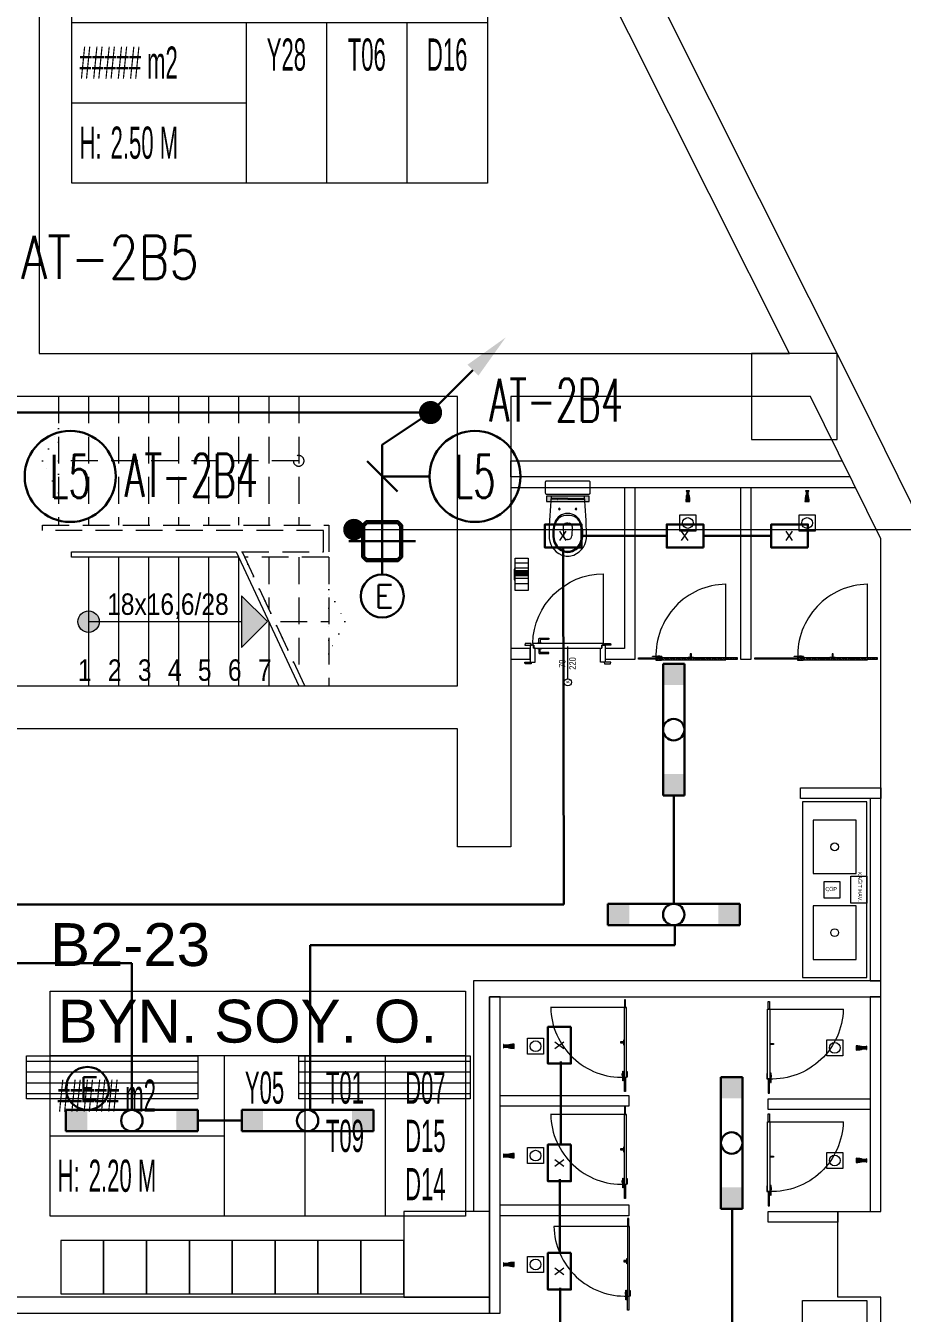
# Model space of a CAD drawing. Header units: metres. Extents: x -13316 to 152404, y -3899 to 30226.
# Drawn here: x 11907 to 12725, y 1905 to 3106 of the extents above; entities that cross this region are included whole.
import ezdxf
from ezdxf.enums import TextEntityAlignment as Align

# ---------------------------------------------------------------- set-up
doc = ezdxf.new("R2010")
doc.units = ezdxf.units.M
doc.header["$LTSCALE"] = 100
doc.header["$MEASUREMENT"] = 0
doc.linetypes.add('DOT2', pattern=[0.125, 0, -0.125])
doc.linetypes.add('HIDDEN', pattern=[0.375, 0.25, -0.125])
doc.layers.get('0').update_dxf_attribs({"color": 9, "lineweight": 9})
for name, color, linetype, lineweight in [('00', 9, 'Continuous', 9), ('01', 9, 'Continuous', 9), ('05', 9, 'Continuous', 9), ('05V', 9, 'Continuous', 9), ('19', 9, 'Continuous', 9), ('19D', 9, 'DOT2', 9), ('21', 9, 'Continuous', 9), ('21_mahal200', 9, 'Continuous', 9), ('E-1x36 W SIVAÜSTÜ FLUORESAN ARMATÜR (ETANŞ)', 7, 'Continuous', 30), ('E-2x18(W) PL DOWNLIGHT ARMATÜR (SIVAÜSTÜ)', 7, 'Continuous', 30), ('E-ACİL AYDINLATMA KİTİ', 7, 'Continuous', 30), ('E-AYDINLATMA VE PRİZ PANOSU', 7, 'Continuous', 30), ('E-E TİPİ HARİCİ ARMATÜR (26W)', 7, 'Continuous', 30), ('E-KABLO', 7, 'Continuous', 30), ('E-LINYE', 7, 'Continuous', 30), ('E-YUKARI ÇIKAN HAT', 7, 'Continuous', 30), ('Kapı', 204, 'Continuous', 9), ('KARA SIVA', 4, 'Continuous', 9), ('TEFRİŞ', 9, 'Continuous', 9), ('YAZI', 7, 'Continuous', 9)]:
    doc.layers.add(name, color=color, linetype=linetype, lineweight=lineweight)
doc.styles.add('Arial', font='arial.ttf', dxfattribs={"height": 2.5})
doc.styles.add('E-YAZI', font='txttw.shx')
doc.styles.add('MuuM_TEXT-STANDART', font='ARIALN.TTF')
doc.dimstyles.new('MuuM_DIM200', dxfattribs={"dimscale": 20, "dimtxt": 2, "dimasz": 1, "dimexe": 1, "dimexo": 1, "dimgap": 1, "dimtad": 1, "dimdec": 1, "dimrnd": 0.5, "dimdsep": 46, "dimtxsty": 'MuuM_TEXT-STANDART', "dimblk": 'ARCHTICK', "dimcen": 0, "dimdle": 0.15, "dimclrd": 256, "dimclre": 256, "dimclrt": 256, "dimadec": 0, "dimazin": 0, "dimtfac": 5, "dimtdec": 1, "dimtix": 1, "dimtmove": 2, "dimatfit": 3, "dimldrblk": 'DOT', "dimfxl": 3, "dimfxlon": 1, "dimtolj": 1, "dimlwd": -1, "dimlwe": -1, "dimarcsym": 0})
pattern_1 = [(315, (15289.3814, 43994.9985), (0.883883476, 0.883883476), [])]

# ---------------------------------------------------------------- blocks, each defined once
blk = doc.blocks.new('100_YUKARI ÇIKAN HAT')
at = {"layer": 'E-YUKARI ÇIKAN HAT', "color": 3, "linetype": 'Continuous'}
blk.add_line((2.472, 2.471), (0, 0), dxfattribs=at)
at = {"layer": 'E-YUKARI ÇIKAN HAT', "color": 4, "linetype": 'Continuous', "const_width": 0.675}
blk.add_lwpolyline([(-0.338, 0, 1), (0.337, 0, 1)], format="xyb", close=True, dxfattribs=at)
at = {"layer": 'E-YUKARI ÇIKAN HAT', "color": 3, "linetype": 'Continuous'}
blk.add_solid([(2.154, 2.789), (2.79, 2.152), (4.382, 4.379)], dxfattribs=at)
blk = doc.blocks.new('100_2x18(W) PL DOWNLIGHT ARMATÜR (SIVAÜSTÜ)')
at = {"layer": 'E-2x18(W) PL DOWNLIGHT ARMATÜR (SIVAÜSTÜ)', "color": 4, "ltscale": 0.4}
for q in [(0, 25), (0, 25), (-25, 0), (-25, 0), (0, -25), (25, 0), (0, -25), (25, 0)]:
    blk.add_line((0, 0), q, dxfattribs=at)
at = {"layer": 'E-2x18(W) PL DOWNLIGHT ARMATÜR (SIVAÜSTÜ)', "color": 4}
for p, q in [((-12, 15), (-15, 12)), ((-15, 12), (-15, -12)), ((-11.38, 13.5), (-13.5, 11.38)), ((-13.5, 11.38), (-13.5, -11.38)), ((12, 15), (-12, 15)), ((11.38, 13.5), (-11.38, 13.5)), ((13.5, 11.38), (11.38, 13.5)), ((15, 12), (12, 15)), ((13.5, -11.38), (13.5, 11.38)), ((15, -12), (15, 12)), ((-15, -12), (-12, -15)), ((-13.5, -11.38), (-11.38, -13.5)), ((-12, -15), (12, -15)), ((-11.38, -13.5), (11.38, -13.5)), ((11.38, -13.5), (13.5, -11.38)), ((12, -15), (15, -12))]:
    blk.add_line(p, q, dxfattribs=at)
blk = doc.blocks.new('100_ACİL AYDINLATMA KİTİ')
at = {"layer": 'E-ACİL AYDINLATMA KİTİ', "color": 3}
blk.add_circle((0, 0), 1.251, dxfattribs=at)
at = {"layer": 'E-ACİL AYDINLATMA KİTİ', "color": 3, "style": 'E-YAZI'}
blk.add_text('E', height=1.34, dxfattribs=at).set_placement((-0.448, -0.694))
blk = doc.blocks.new('100_1x36 W SIVAÜSTÜ FLUORESAN ARMATÜR (ETANŞ)')
at = {"layer": 'E-1x36 W SIVAÜSTÜ FLUORESAN ARMATÜR (ETANŞ)', "color": 4}
for p, q in [((-6.15, 1), (-6.15, -1)), ((6.15, 1), (-6.15, 1)), ((6.15, 1), (6.15, -1)), ((6.15, -1), (-6.15, -1))]:
    blk.add_line(p, q, dxfattribs=at)
at = {"layer": 'E-1x36 W SIVAÜSTÜ FLUORESAN ARMATÜR (ETANŞ)'}
blk.add_line((6.15, -1), (6.15, -1), dxfattribs=at)
at = {"layer": 'E-1x36 W SIVAÜSTÜ FLUORESAN ARMATÜR (ETANŞ)', "color": 4}
blk.add_circle((0, 0), 1, dxfattribs=at)
for points in [[(-6.15, 1), (-4.15, 1), (-6.15, -1), (-4.15, -1)], [(6.15, 1), (4.15, 1), (6.15, -1), (4.15, -1)]]:
    blk.add_solid(points, dxfattribs=at)
blk = doc.blocks.new('E-E TİPİ HARİCİ ARMATÜR (26W)')
at = {"layer": 'E-E TİPİ HARİCİ ARMATÜR (26W)', "color": 4}
blk.add_lwpolyline([(-17.1, 21.6), (-17.1, 0), (17.1, 0), (17.1, 21.6)], close=True, dxfattribs=at)
at = {"layer": 'E-E TİPİ HARİCİ ARMATÜR (26W)', "color": 7, "style": 'E-YAZI'}
blk.add_text('x', height=12.8, rotation=0, dxfattribs=at).set_placement((-4.4, 6.4))
blk = doc.blocks.new('p-kolon_80x80')
blk.add_lwpolyline([(-40, -40), (40, -40), (40, 40), (-40, 40)], close=True)
blk = doc.blocks.new('2.bod.sitatik')
at = {"layer": '01'}
for points in [[(12385, -7750), (12385, -7030), (12385, -7030), (12345, -7030), (12345, -6950), (12385, -6950), (12385, -6950), (12385, -6322.8), (12319.5, -6190), (12040, -6190), (12040, -6610), (11990, -6610), (11990, -6500), (11600, -6500), (11600, -6500), (11560, -6500), (11560, -6460), (11990, -6460), (11990, -6190), (11560, -6190), (11560, -4550.5)], [(11600, -5430), (11600, -6150), (12299.7, -6150), (12000, -5552.7)], [(12040, -5543.4), (12364.1, -6190), (12364.1, -6190), (12425, -6313.4)]]:
    blk.add_lwpolyline(points, dxfattribs=at)
for p in [(12304.3, -6190), (11980, -6990)]:
    blk.add_blockref('p-kolon_80x80', p, dxfattribs=at)
blk = doc.blocks.new('0_arrowstairs')
blk.add_lwpolyline([(0, 0), (0, -30), (15, 0), (0, 30)], close=True)
blk = doc.blocks.new('p-M01-M02_M03')
at = {"layer": '19'}
h = blk.add_hatch(color=256, dxfattribs=at)
h.dxf.hatch_style = 1
h.paths.add_polyline_path([(186, -201.3), (234, -201.3), (210, -177.2)])
h = blk.add_hatch(color=256, dxfattribs=at)
h.dxf.hatch_style = 1
edge = h.paths.add_edge_path()
edge.add_arc((210, -344), 10, 0, 360)
for points in [[(145, -206.3), (270, -148)], [(145, -206.3), (270, -148)], [(150, -204), (150, -360), (150, -360), (145, -360), (145, -360), (145, -206.3)], [(210, -344), (210, -201.3), (210, -201.3)]]:
    blk.add_lwpolyline(points, dxfattribs=at)
blk.add_lwpolyline([(186, -201.3), (234, -201.3), (210, -177.2)], close=True, dxfattribs=at)
at = {"layer": '19', "linetype": 'Continuous'}
for points in [[(210, -176), (270, -176)], [(150, -204), (270, -204)], [(150, -232), (270, -232)], [(150, -260), (270, -260)], [(150, -288), (270, -288)], [(150, -316), (270, -316)], [(150, -344), (270, -344)]]:
    blk.add_lwpolyline(points, dxfattribs=at)
at = {"layer": '19'}
blk.add_circle((210, -344), 10, dxfattribs=at)
at = {"layer": '19D', "linetype": 'HIDDEN'}
for points in [[(145, -200.7), (145, -125), (125, -125), (125, -125), (125, -387), (120, -387), (120, -120), (120, -120), (150, -120), (150, -198.4)], [(150, -120), (270, -120)], [(210, -165), (210, -120)], [(145, -200.7), (270, -142.4)], [(0, -148), (120, -148)], [(150, -148), (258, -148)], [(0, -176), (120, -176)], [(150, -176), (198, -176)], [(0, -204), (120, -204)], [(0, -232), (120, -232)], [(0, -260), (120, -260)], [(0, -288), (120, -288)], [(0, -316), (120, -316)], [(0, -344), (120, -344)], [(0, -372), (120, -372)]]:
    blk.add_lwpolyline(points, dxfattribs=at)
at = {"layer": '19D'}
blk.add_lwpolyline([(145, -200.7), (270, -142.4)], dxfattribs=at)
at = {"layer": '19D', "linetype": 'HIDDEN', "extrusion": (0, 0, -1)}
blk.add_lwpolyline([(-60, -148), (-60, -372)], dxfattribs=at)
blk.add_circle((-60, -148), 5, dxfattribs=at)
at = {"layer": '19D', "linetype": 'HIDDEN', "extrusion": (0, 0, -1), "zscale": -1, "rotation": 90}
blk.add_blockref('0_arrowstairs', (-210, -120), dxfattribs=at)
at = {"layer": '19D', "linetype": 'HIDDEN', "extrusion": (0, 0, -1), "rotation": 270}
blk.add_blockref('0_arrowstairs', (-60, -372), dxfattribs=at)
blk = doc.blocks.new('_ArchTick')
at = {"color": 0, "linetype": 'ByBlock', "const_width": 0.15}
blk.add_lwpolyline([(-0.5, -0.5), (0.5, 0.5)], dxfattribs=at)
blk = doc.blocks.new('_Dot')
at = {"color": 0, "linetype": 'ByBlock', "lineweight": -2}
blk.add_line((-0.5, 0), (-1, 0), dxfattribs=at)
at = {"color": 0, "linetype": 'ByBlock', "const_width": 0.5}
blk.add_lwpolyline([(-0.25, 0, 1), (0.25, 0, 1)], format="xyb", close=True, dxfattribs=at)
blk = doc.blocks.new('0_roomno2')
blk.add_lwpolyline([(19.375, -10.5), (0, -10.5), (0, 0), (19.375, 0)], close=True)
for points in [[(0, -3), (19.375, -3)], [(8.125, -3), (8.125, -10.5)], [(11.875, -3), (11.875, -10.5)], [(15.625, -3), (15.625, -10.5)], [(0, -6.75), (8.125, -6.75)]]:
    blk.add_lwpolyline(points)
at = {"style": 'MuuM_TEXT-STANDART', "width": 0.6}
blk.add_text('H:', height=1.5, dxfattribs=at).set_placement((0.35, -8.608), align=Align.MIDDLE_LEFT)
at = {"style": 'Arial'}
blk.add_attdef('ODANO', (0, 1.17), '', height=2, dxfattribs=at)
blk.add_attdef('MEKANADI', text='', height=2, dxfattribs=at).set_placement((0.35, -3), align=Align.BOTTOM_LEFT)
at = {"style": 'MuuM_TEXT-STANDART', "width": 0.6}
for tag, p in [('M2', (0.35, -4.875)), ('TEMIZTAVANYUKSEKLIGI', (1.8, -8.608))]:
    blk.add_attdef(tag, text='', height=1.5, dxfattribs=at).set_placement(p, align=Align.MIDDLE_LEFT)
for tag, p in [('YER01', (10, -4.5)), ('TAVAN01', (13.75, -4.5)), ('DUVAR01', (17.5, -4.5)), ('YER02', (10, -6.75)), ('TAVAN02', (13.75, -6.75)), ('DUVAR02', (17.5, -6.75)), ('YER03', (10, -9)), ('TAVAN03', (13.75, -9)), ('DUVAR03', (17.5, -9))]:
    blk.add_attdef(tag, text='', height=1.5, dxfattribs=at).set_placement(p, align=Align.MIDDLE_CENTER)
blk = doc.blocks.new('p-giyinme dolabı')
blk.add_lwpolyline([(40, -20), (40, 20), (-10, 20), (-10, -20)], close=True)
blk = doc.blocks.new('p-klozet üstü kağıt dispenser')
blk.add_hatch(color=255).paths.add_polyline_path([(0, 5.6), (0, 45.4), (-5, 45.4), (-5, 5.6)])
blk.add_lwpolyline([(0, 5.6), (0, 45.4), (-5, 45.4), (-5, 5.6)], close=True)
blk = doc.blocks.new('san-klo-06-p')
for p, q in [((0, -2), (-15.5, -2)), ((0, -2.8), (-15.5, -2.8)), ((0, -2), (15.5, -2)), ((0, -2.8), (15.5, -2.8)), ((-4.2, -28.4), (-3.9, -36.9)), ((0, -25.3), (-1.2, -25.3)), ((0, -25.3), (1.2, -25.3)), ((4.2, -28.4), (3.9, -36.9)), ((0, -40.3), (-0.4, -40.3)), ((-0.4, -40.3), (0, -40.3)), ((0.4, -40.3), (0, -40.3)), ((0, -40.3), (0.4, -40.3))]:
    blk.add_line(p, q)
at = {"linetype": 'DOT2'}
for p, q in [((-6.5, -12), (-9, -12)), ((-7.8, -10.9), (-7.8, -12)), ((-7.8, -13.1), (-7.8, -12)), ((6.5, -12), (9, -12)), ((7.7, -10.9), (7.7, -12)), ((7.7, -13.1), (7.7, -12))]:
    blk.add_line(p, q, dxfattribs=at)
for points in [[(-20, 2), (20, 2, 0.414214), (21, 3), (21, 13, 0.414214), (20, 14), (-20, 14, 0.414214), (-21, 13), (-21, 3, 0.414214)], [(-15.5, 0, 0.018163), (-17.5, -36.3, 0.320529), (-5.6, -54.9, 0.096396), (0, -56, 0.096396), (5.6, -54.9, 0.320529), (17.5, -36.3, 0.018163), (15.5, 0)]]:
    blk.add_lwpolyline(points, format="xyb", close=True)
for points in [[(-9.5, 2), (-9.5, -3), (-8.5, -3), (-8.5, 2)], [(8.5, 2), (8.5, -3), (9.5, -3), (9.5, 2)]]:
    blk.add_lwpolyline(points, dxfattribs=at)
blk.add_lwpolyline([(-5, 0), (-5, 2), (5, 2), (5, 0)], close=True, dxfattribs=at)
for centre, radius, start, end in [((-7.8, -12), 0.75, 0, 180), ((-7.8, -12), 0.75, 180, 0), ((7.7, -12), 0.75, 0, 180), ((7.7, -12), 0.75, 180, 0), ((0, -29), 13, 90, 159.4201), ((-1.1, -28.9), 11, 84.3176, 166.8067), ((0, -29), 13, 20.5799, 90), ((1.1, -28.9), 11, 13.1933, 95.6824), ((15.9, -35), 30, 159.4201, 189.1281), ((15.9, -35), 29, 162.8727, 189.1281), ((-1.2, -28.3), 3, 90, 181.707), ((1.2, -28.3), 3, 358.293, 90), ((-15.9, -35), 29, 350.8719, 17.1273), ((-15.9, -35), 30, 350.8719, 20.5799), ((1.5, -37.3), 15.4, 189.1281, 247.9757), ((1.5, -37.3), 14.4, 189.1281, 247.9757), ((-0.4, -36.8), 3.5, 181.707, 270), ((0.4, -36.8), 3.5, 270, 358.293), ((-1.5, -37.3), 14.4, 292.0243, 350.8719), ((-1.5, -37.3), 15.4, 292.0243, 350.8719), ((0, -41), 11.4, 247.9757, 270), ((0, -41), 10.4, 247.9757, 270), ((0, -41), 10.4, 270, 292.0243), ((0, -41), 11.4, 270, 292.0243)]:
    blk.add_arc(centre, radius, start, end)
at = {"layer": '05', "rotation": 270}
blk.add_blockref('p-klozet üstü kağıt dispenser', (-25.4, -5), dxfattribs=at)
blk = doc.blocks.new('p-bank')
h = blk.add_hatch()
h.set_pattern_fill('_USER', color=256, scale=10, angle=90, pattern_type=0)
h.set_pattern_definition([(90, (-220, 160), (-10, 6e-16), [])])
h.paths.add_polyline_path([(-20, 0), (-20, 160), (20, 160), (20, 0)])
blk.add_lwpolyline([(-20, 0), (-20, 160), (20, 160), (20, 0)], close=True)
blk = doc.blocks.new('yummaklısdfsdf')
at = {"layer": 'TEFRİŞ'}
h = blk.add_hatch(color=256, dxfattribs=at)
edge = h.paths.add_edge_path()
edge.add_line((21098.6, -6113.5), (21098.6, -6109.5))
edge.add_arc((21098.9, -6133.2), 23.7, 90.7729, 106.7195)
edge.add_line((21092.1, -6110.5), (21089, -6110.5))
edge.add_line((21089, -6110.5), (21089, -6110))
edge.add_line((21089, -6110), (21088.6, -6110))
edge.add_line((21088.6, -6110), (21088.6, -6113))
edge.add_line((21088.6, -6113), (21089, -6113))
edge.add_line((21089, -6113), (21089, -6112.5))
edge.add_line((21089, -6112.5), (21092.1, -6112.5))
edge.add_arc((21098.9, -6089.8), 23.7, 253.2805, 269.2271)
blk.add_lwpolyline([(21098.6, -6113.5), (21098.6, -6109.5, 0.069693), (21092.1, -6110.5), (21089, -6110.5), (21089, -6110), (21088.6, -6110), (21088.6, -6113), (21089, -6113), (21089, -6112.5), (21092.1, -6112.5, 0.069693), (21098.6, -6113.5)], format="xyb", dxfattribs=at)
blk.add_lwpolyline([(21126.1, -6119), (21111.1, -6119), (21111.1, -6104), (21126.1, -6104)], close=True, dxfattribs=at)
blk.add_circle((21118.6, -6111.5), 5, dxfattribs=at)
blk = doc.blocks.new('p-t.kağıtlığı')
at = {"layer": 'TEFRİŞ'}
h = blk.add_hatch(dxfattribs=at)
h.set_pattern_fill('CYL', color=256, scale=30, angle=-90, style=0)
h.set_pattern_definition([(270, (-14.4, 13), (30, 7e-15), []), (270, (-13.8, 13), (30, 7e-15), []), (270, (-12.6, 13), (30, 7e-15), []), (270, (-10.2, 13), (30, 7e-15), []), (270, (-5.4, 13), (30, 7e-15), []), (270, (5.4, 13), (30, 7e-15), []), (270, (10.2, 13), (30, 7e-15), []), (270, (12.6, 13), (30, 7e-15), []), (270, (13.8, 13), (30, 7e-15), []), (270, (14.4, 13), (30, 7e-15), [])])
h.paths.add_polyline_path([(-15, 1), (15, 1), (15, 13), (-15, 13)])
for points in [[(-15, 1), (15, 1), (15, 13), (-15, 13)], [(5, 1), (5, 0), (-5, 0), (-5, 1)]]:
    blk.add_lwpolyline(points, close=True, dxfattribs=at)
blk = doc.blocks.new('erterteerterterterterterterterdfdfgfgdfg')
at = {"layer": 'Kapı'}
h = blk.add_hatch(color=256, dxfattribs=at)
h.dxf.hatch_style = 1
h.paths.add_polyline_path([(20879.1, -1934), (20882.1, -1934), (20882.1, -1933), (20879.1, -1933)])
h.paths.add_polyline_path([(20882.1, -1931), (20882.6, -1931), (20882.6, -1936), (20882.1, -1936)])
h = blk.add_hatch(color=256, dxfattribs=at)
h.dxf.hatch_style = 1
h.paths.add_polyline_path([(20881.2, -1962.4), (20881.2, -1960.5), (20881.7, -1960.5), (20881.7, -1962.4), (20882.1, -1962.4), (20882.1, -1964.4), (20881.7, -1964.4), (20881.7, -1969.4), (20881.2, -1969.4), (20881.2, -1964.4), (20880.8, -1964.4), (20880.8, -1962.4)])
h = blk.add_hatch(color=256, dxfattribs=at)
h.dxf.hatch_style = 1
h.paths.add_polyline_path([(20884.4, -1960.8), (20885.2, -1960.8), (20885.2, -1966), (20884.4, -1966)])
h.paths.add_polyline_path([(20882.1, -1960.8), (20882.9, -1960.8), (20882.9, -1966), (20882.1, -1966)])
for p, q in [((20882.7, -1893.8), (20882.8, -1893.7)), ((20883.9, -1893.7), (20882.7, -1893.7)), ((20882.7, -1893.7), (20882.7, -1901)), ((20883.9, -1901), (20883.9, -1893.7)), ((20882.6, -1901), (20813.8, -1901)), ((20884.6, -1901), (20882.6, -1901)), ((20882.6, -1901), (20882.6, -1966)), ((20882.7, -1901), (20882.7, -1901)), ((20882.7, -1901), (20883.9, -1901)), ((20884.6, -1966), (20884.6, -1901)), ((20884.6, -1966), (20884.6, -1901)), ((20882.1, -1960.8), (20882.6, -1960.8)), ((20882.1, -1966), (20882.1, -1960.8)), ((20882.6, -1966), (20882.1, -1966)), ((20882.6, -1960.8), (20882.6, -1966)), ((20882.6, -1966), (20884.6, -1966))]:
    blk.add_line(p, q, dxfattribs=at)
for points in [[(20879.1, -1934), (20882.1, -1934), (20882.1, -1933), (20879.1, -1933)], [(20882.1, -1931), (20882.6, -1931), (20882.6, -1936), (20882.1, -1936)], [(20881.2, -1962.4), (20881.2, -1960.5), (20881.7, -1960.5), (20881.7, -1962.4), (20882.1, -1962.4), (20882.1, -1964.4), (20881.7, -1964.4), (20881.7, -1969.4), (20881.2, -1969.4), (20881.2, -1964.4), (20880.8, -1964.4), (20880.8, -1962.4)], [(20884.6, -1960.8), (20885.2, -1960.8), (20885.2, -1966), (20884.6, -1966)]]:
    blk.add_lwpolyline(points, close=True, dxfattribs=at)
blk.add_lwpolyline([(20882.7, -1966.2), (20882.7, -1966.2), (20883.9, -1966.2), (20883.9, -1979.3), (20882.7, -1979.3), (20882.7, -1966.2)], dxfattribs=at)
blk.add_arc((20880.5, -1899.6), 66.5, 181.2323, 272.0213, dxfattribs=at)
blk = doc.blocks.new('dsfsdfsdfsdfsdfsdf')
at = {"layer": 'Kapı'}
for p, q in [((23771.5, -2062.4), (23755.5, -2062.4)), ((23773, -2064.7, 0.7), (23771.5, -2064.4, 0.7)), ((23771.5, -2064.4, 0.7), (23771.5, -2065.6, 0.7)), ((23772, -2064, 0.7), (23837.9, -2064, 0.7)), ((23773, -2064.7, 0.7), (23773, -2129.9, 0.7)), ((23771.5, -2065.6, 0.7), (23768.5, -2065.6, 0.7)), ((23768.5, -2129, 0.7), (23768.5, -2066.8, 0.7)), ((23771.5, -2132.4), (23755.5, -2132.4)), ((23771.5, -2129, 0.7), (23768.5, -2129, 0.7)), ((23771.5, -2130.2, 0.7), (23771.5, -2129, 0.7)), ((23773, -2129.9, 0.7), (23771.5, -2130.2, 0.7))]:
    blk.add_line(p, q, dxfattribs=at)
at = {"layer": 'Kapı', "elevation": 0.7}
for points in [[(23754, -2057.6), (23755.5, -2057.3), (23755.5, -2063.3), (23754, -2063), (23754, -2057.6)], [(23773, -2057.6), (23771.5, -2057.3), (23771.5, -2063.3), (23773, -2063), (23773, -2057.6)], [(23754, -2137), (23755.5, -2137.3), (23755.5, -2131.3), (23754, -2131.6), (23754, -2137)], [(23773, -2137), (23771.5, -2137.3), (23771.5, -2131.3), (23773, -2131.6), (23773, -2137)]]:
    blk.add_lwpolyline(points, dxfattribs=at)
for points in [[(23771.5, -2062.3), (23755.5, -2062.3), (23755.5, -2066.8), (23768.5, -2066.8), (23768.5, -2065.4), (23771.5, -2065.4)], [(23771.5, -2132.3), (23755.5, -2132.3), (23755.5, -2127.8), (23768.5, -2127.8), (23768.5, -2129.2), (23771.5, -2129.2)]]:
    blk.add_lwpolyline(points, close=True, dxfattribs=at)
for points in [[(23768, -2124.2), (23764.1, -2124.2, -0.414214), (23763.5, -2123.6), (23763.5, -2115.5, -1), (23764.7, -2115.5), (23764.7, -2122.8, 0.414214), (23764.9, -2123), (23768, -2123)], [(23768.5, -2121.6), (23768.2, -2121.6, 0.414214), (23768, -2121.9), (23768, -2125.4, 0.414214), (23768.2, -2125.6), (23768.5, -2125.6)], [(23773, -2125.6), (23773.2, -2125.6, 0.414214), (23773.5, -2125.4), (23773.5, -2121.9, 0.414214), (23773.2, -2121.6), (23773, -2121.6)], [(23773.5, -2124.2), (23777.4, -2124.2, 0.414214), (23778, -2123.6), (23778, -2115.5, 1), (23776.8, -2115.5), (23776.8, -2122.8, -0.414214), (23776.5, -2123), (23773.5, -2123)]]:
    blk.add_lwpolyline(points, format="xyb", dxfattribs=at)
at = {"layer": 'Kapı'}
blk.add_circle((23772, -2064, 0.7), 0.5, dxfattribs=at)
blk.add_arc((23772, -2064, 0.7), 65.9, 270.8676, 0, dxfattribs=at)
blk = doc.blocks.new('fgvdfgdffffffffffffffffffffffffffffffff')
at = {"layer": 'Kapı'}
blk.add_lwpolyline([(23435.6, -2228), (23465.6, -2228)], dxfattribs=at)
blk.add_circle((23432.3, -2228), 3.36, dxfattribs=at)
at = {"layer": 'Kapı', "attachment_point": 1, "style": 'MuuM_TEXT-STANDART'}
for s, insert, char_height, width in [('70', (23445.8, -2219.7), 6.05, 88.796), ('K', (23431.2, -2226.1), 3.63, 53.277), ('220', (23444.1, -2229.3), 6.05, 88.796)]:
    blk.add_mtext(s, dxfattribs=dict(at, insert=insert, char_height=char_height, width=width))
blk = doc.blocks.new('rrrrrrrrrrrrrrrrrrrrrrrrrrrrrrrrrrrrrrrrrrr')
at = {"layer": 'TEFRİŞ'}
blk.add_lwpolyline([(30902.5, -1571.5), (30902.5, -1621.5), (30942.5, -1621.5), (30942.5, -1571.5)], close=True, dxfattribs=at)
blk.add_circle((30922.5, -1596.5), 3.65, dxfattribs=at)
blk = doc.blocks.new('2.bod.Mimari')
at = {"layer": 'Kapı'}
h = blk.add_hatch(dxfattribs=at)
h.set_pattern_fill('LINE', color=256, scale=10, angle=-45)
h.set_pattern_definition([(315, (15183.3814, 43994.9985), (0.883883476, 0.883883476), [])])
h.paths.add_polyline_path([(12175.06, -6433.7), (12175.06, -6434.9), (12159, -6434.9), (12159, -6433.7)])
h = blk.add_hatch(color=256, dxfattribs=at)
h.dxf.hatch_style = 1
h.paths.add_polyline_path([(12178.89, -6432.15), (12180.79, -6432.15), (12180.79, -6432.65), (12178.89, -6432.65), (12178.89, -6433.05), (12176.93, -6433.05), (12176.93, -6432.65), (12171.93, -6432.65), (12171.93, -6432.15), (12176.93, -6432.15), (12176.93, -6431.75), (12178.89, -6431.75)])
h = blk.add_hatch(color=256, dxfattribs=at)
h.dxf.hatch_style = 1
h.paths.add_polyline_path([(12180.48, -6435.32), (12180.48, -6436.12), (12175.31, -6436.12), (12175.31, -6435.32)])
h.paths.add_polyline_path([(12180.48, -6433.05), (12180.48, -6433.82), (12175.31, -6433.82), (12175.31, -6433.05)])
h = blk.add_hatch(color=256, dxfattribs=at)
h.dxf.hatch_style = 1
h.paths.add_polyline_path([(12207.31, -6430.1), (12207.31, -6433.1), (12208.31, -6433.1), (12208.31, -6430.1)])
h.paths.add_polyline_path([(12210.31, -6433.1), (12210.31, -6433.6), (12205.31, -6433.6), (12205.31, -6433.1)])
h = blk.add_hatch(dxfattribs=at)
h.set_pattern_fill('LINE', color=256, scale=10, angle=-45)
h.set_pattern_definition([(315, (9088.2333, 22718.4474), (0.883883476, 0.883883476), [])])
h.paths.add_polyline_path([(12240.31, -6433.7), (12240.31, -6434.9), (12251.34, -6434.9), (12251.34, -6433.7)])
h = blk.add_hatch(dxfattribs=at)
h.set_pattern_fill('LINE', color=256, scale=10, angle=-45)
h.set_pattern_definition(pattern_1)
h.paths.add_polyline_path([(12307.26, -6433.7), (12307.26, -6434.9), (12267.34, -6434.9), (12267.34, -6433.7)])
h = blk.add_hatch(dxfattribs=at)
h.set_pattern_fill('LINE', color=256, scale=10, angle=-45)
h.set_pattern_definition(pattern_1)
h.paths.add_polyline_path([(12307.26, -6433.7), (12307.26, -6434.9), (12267.34, -6434.9), (12267.34, -6433.7)])
h = blk.add_hatch(color=256, dxfattribs=at)
h.dxf.hatch_style = 1
h.paths.add_polyline_path([(12311.09, -6432.15), (12312.99, -6432.15), (12312.99, -6432.65), (12311.09, -6432.65), (12311.09, -6433.05), (12309.13, -6433.05), (12309.13, -6432.65), (12304.13, -6432.65), (12304.13, -6432.15), (12309.13, -6432.15), (12309.13, -6431.75), (12311.09, -6431.75)])
h = blk.add_hatch(color=256, dxfattribs=at)
h.dxf.hatch_style = 1
h.paths.add_polyline_path([(12311.09, -6432.15), (12312.99, -6432.15), (12312.99, -6432.65), (12311.09, -6432.65), (12311.09, -6433.05), (12309.13, -6433.05), (12309.13, -6432.65), (12304.13, -6432.65), (12304.13, -6432.15), (12309.13, -6432.15), (12309.13, -6431.75), (12311.09, -6431.75)])
h = blk.add_hatch(color=256, dxfattribs=at)
h.dxf.hatch_style = 1
h.paths.add_polyline_path([(12312.68, -6435.32), (12312.68, -6436.12), (12307.51, -6436.12), (12307.51, -6435.32)])
h.paths.add_polyline_path([(12312.68, -6433.05), (12312.68, -6433.82), (12307.51, -6433.82), (12307.51, -6433.05)])
h = blk.add_hatch(color=256, dxfattribs=at)
h.dxf.hatch_style = 1
h.paths.add_polyline_path([(12312.68, -6435.32), (12312.68, -6436.12), (12307.51, -6436.12), (12307.51, -6435.32)])
h.paths.add_polyline_path([(12312.68, -6433.05), (12312.68, -6433.82), (12307.51, -6433.82), (12307.51, -6433.05)])
h = blk.add_hatch(color=256, dxfattribs=at)
h.dxf.hatch_style = 1
h.paths.add_polyline_path([(12339.51, -6430.1), (12339.51, -6433.1), (12340.51, -6433.1), (12340.51, -6430.1)])
h.paths.add_polyline_path([(12342.51, -6433.1), (12342.51, -6433.6), (12337.51, -6433.6), (12337.51, -6433.1)])
h = blk.add_hatch(dxfattribs=at)
h.set_pattern_fill('LINE', color=256, scale=10, angle=-45)
h.set_pattern_definition([(315, (9219.2333, 22718.4474), (0.883883476, 0.883883476), [])])
h.paths.add_polyline_path([(12372.51, -6433.7), (12372.51, -6434.9), (12382, -6434.9), (12382, -6433.7)])
at = {"layer": '00'}
for p, q in [((12146, -6275), (12146, -6424.9)), ((12156, -6434.9), (12156, -6275)), ((12254, -6275), (12254, -6434.9)), ((12264, -6434.9), (12264, -6275)), ((12146, -6424.9), (12128, -6424.9)), ((12128, -6424.9), (12128, -6434.9)), ((12128, -6434.9), (12156, -6434.9)), ((12254, -6434.9), (12264, -6434.9))]:
    blk.add_line(p, q, dxfattribs=at)
for points in [[(12356.49, -6265), (12040, -6265), (12040, -6250), (12349.09, -6250), (12356.49, -6265)], [(12040, -6260), (12040, -6275), (12361.42, -6275), (12356.49, -6265), (12040, -6265), (12040, -6275)], [(12040, -6434.9), (12058, -6434.9), (12058, -6424.9), (12040, -6424.9)], [(12146, -6434.9), (12146, -6434.98)], [(12385, -6565), (12310, -6565), (12310, -6555), (12385, -6555), (12385, -6565)], [(12375, -6565), (12375, -6735), (12385, -6735), (12385, -6565), (12375, -6565)], [(12020, -6950), (12020, -6750), (12385, -6750), (12385, -6735), (12005, -6735), (12005, -6950)], [(12020, -6750), (12020, -7045), (12030, -7045), (12030, -6750), (12020, -6750)], [(12375, -6750), (12375, -6950), (12385, -6950), (12385, -6750), (12375, -6750)], [(12030, -6852), (12030, -6842), (12150, -6842), (12150, -6852), (12030, -6852)], [(12280, -6855), (12280, -6845), (12375, -6845), (12375, -6855), (12280, -6855)], [(12030, -6954), (12030, -6944), (12150, -6944), (12150, -6954), (12030, -6954)], [(12280, -6960), (12280, -6950), (12345, -6950), (12345, -6960), (12280, -6960)], [(11255, -7045), (12020, -7045), (12020, -7030), (11255, -7030), (11255, -7045)]]:
    blk.add_lwpolyline(points, dxfattribs=at)
at = {"layer": 'Kapı'}
for p, q in [((12175.31, -6433.6), (12175.31, -6433.05)), ((12175.31, -6433.05), (12180.48, -6433.05)), ((12180.48, -6433.6), (12175.31, -6433.6)), ((12175.31, -6435.6), (12240.31, -6435.6)), ((12177.37, -6435.6), (12175.37, -6433.6)), ((12179.14, -6435.6), (12177.14, -6433.6)), ((12180.9, -6435.6), (12178.9, -6433.6)), ((12180.48, -6433.05), (12180.48, -6433.6)), ((12182.67, -6435.6), (12180.67, -6433.6)), ((12184.74, -6435.6), (12182.74, -6433.6)), ((12186.51, -6435.6), (12184.51, -6433.6)), ((12188.28, -6435.6), (12186.28, -6433.6)), ((12190.05, -6435.6), (12188.05, -6433.6)), ((12191.81, -6435.6), (12189.81, -6433.6)), ((12193.58, -6435.6), (12191.58, -6433.6)), ((12195.35, -6435.6), (12193.35, -6433.6)), ((12197.12, -6435.6), (12195.12, -6433.6)), ((12198.88, -6435.6), (12196.88, -6433.6)), ((12200.65, -6435.6), (12198.65, -6433.6)), ((12202.42, -6435.6), (12200.42, -6433.6)), ((12204.19, -6435.6), (12202.19, -6433.6)), ((12205.96, -6435.6), (12203.96, -6433.6)), ((12207.72, -6435.6), (12205.72, -6433.6)), ((12209.49, -6435.6), (12207.49, -6433.6)), ((12211.26, -6435.6), (12209.26, -6433.6)), ((12213.03, -6435.6), (12211.03, -6433.6)), ((12214.79, -6435.6), (12212.79, -6433.6)), ((12216.56, -6435.6), (12214.56, -6433.6)), ((12218.33, -6435.6), (12216.33, -6433.6)), ((12220.1, -6435.6), (12218.1, -6433.6)), ((12221.87, -6435.6), (12219.87, -6433.6)), ((12223.63, -6435.6), (12221.63, -6433.6)), ((12225.4, -6435.6), (12223.4, -6433.6)), ((12227.17, -6435.6), (12225.17, -6433.6)), ((12228.94, -6435.6), (12226.94, -6433.6)), ((12230.7, -6435.6), (12228.7, -6433.6)), ((12232.47, -6435.6), (12230.47, -6433.6)), ((12234.24, -6435.6), (12232.24, -6433.6)), ((12236.01, -6435.6), (12234.01, -6433.6)), ((12237.78, -6435.6), (12235.78, -6433.6)), ((12239.54, -6435.6), (12237.54, -6433.6)), ((12240.31, -6434.59), (12239.31, -6433.6)), ((12307.51, -6433.6), (12307.51, -6433.05)), ((12307.51, -6433.05), (12312.68, -6433.05)), ((12307.51, -6433.6), (12307.51, -6433.05)), ((12307.51, -6433.05), (12312.68, -6433.05)), ((12312.68, -6433.6), (12307.51, -6433.6)), ((12312.68, -6433.6), (12307.51, -6433.6)), ((12307.51, -6435.6), (12372.51, -6435.6)), ((12307.51, -6435.6), (12372.51, -6435.6)), ((12309.57, -6435.6), (12307.57, -6433.6)), ((12309.57, -6435.6), (12307.57, -6433.6)), ((12311.34, -6435.6), (12309.34, -6433.6)), ((12311.34, -6435.6), (12309.34, -6433.6)), ((12313.1, -6435.6), (12311.1, -6433.6)), ((12313.1, -6435.6), (12311.1, -6433.6)), ((12312.68, -6433.05), (12312.68, -6433.6)), ((12312.68, -6433.05), (12312.68, -6433.6)), ((12314.87, -6435.6), (12312.87, -6433.6)), ((12314.87, -6435.6), (12312.87, -6433.6)), ((12316.94, -6435.6), (12314.94, -6433.6)), ((12316.94, -6435.6), (12314.94, -6433.6)), ((12318.71, -6435.6), (12316.71, -6433.6)), ((12318.71, -6435.6), (12316.71, -6433.6)), ((12320.48, -6435.6), (12318.48, -6433.6)), ((12320.48, -6435.6), (12318.48, -6433.6)), ((12322.25, -6435.6), (12320.25, -6433.6)), ((12322.25, -6435.6), (12320.25, -6433.6)), ((12324.01, -6435.6), (12322.01, -6433.6)), ((12324.01, -6435.6), (12322.01, -6433.6)), ((12325.78, -6435.6), (12323.78, -6433.6)), ((12325.78, -6435.6), (12323.78, -6433.6)), ((12327.55, -6435.6), (12325.55, -6433.6)), ((12327.55, -6435.6), (12325.55, -6433.6)), ((12329.32, -6435.6), (12327.32, -6433.6)), ((12329.32, -6435.6), (12327.32, -6433.6)), ((12331.08, -6435.6), (12329.08, -6433.6)), ((12331.08, -6435.6), (12329.08, -6433.6)), ((12332.85, -6435.6), (12330.85, -6433.6)), ((12332.85, -6435.6), (12330.85, -6433.6)), ((12334.62, -6435.6), (12332.62, -6433.6)), ((12336.39, -6435.6), (12334.39, -6433.6)), ((12338.16, -6435.6), (12336.16, -6433.6)), ((12339.92, -6435.6), (12337.92, -6433.6)), ((12341.69, -6435.6), (12339.69, -6433.6)), ((12343.46, -6435.6), (12341.46, -6433.6)), ((12345.23, -6435.6), (12343.23, -6433.6)), ((12346.99, -6435.6), (12344.99, -6433.6)), ((12348.76, -6435.6), (12346.76, -6433.6)), ((12350.53, -6435.6), (12348.53, -6433.6)), ((12352.3, -6435.6), (12350.3, -6433.6)), ((12354.07, -6435.6), (12352.07, -6433.6)), ((12355.83, -6435.6), (12353.83, -6433.6)), ((12357.6, -6435.6), (12355.6, -6433.6)), ((12359.37, -6435.6), (12357.37, -6433.6)), ((12361.14, -6435.6), (12359.14, -6433.6)), ((12362.9, -6435.6), (12360.9, -6433.6)), ((12364.67, -6435.6), (12362.67, -6433.6)), ((12366.44, -6435.6), (12364.44, -6433.6)), ((12368.21, -6435.6), (12366.21, -6433.6)), ((12369.98, -6435.6), (12367.98, -6433.6)), ((12371.74, -6435.6), (12369.74, -6433.6)), ((12372.51, -6434.59), (12371.51, -6433.6))]:
    blk.add_line(p, q, dxfattribs=at)
for points in [[(12240.31, -6433.6), (12240.31, -6364.8)], [(12372.51, -6433.6), (12372.51, -6364.8)], [(12175.06, -6433.7), (12175.06, -6433.7), (12175.06, -6434.9), (12159, -6434.9), (12159, -6433.7), (12175.06, -6433.7)], [(12175.31, -6435.6), (12240.31, -6435.6), (12240.31, -6433.6), (12175.31, -6433.6), (12175.31, -6435.6)], [(12240.31, -6433.7), (12240.31, -6433.7), (12240.31, -6434.9), (12251.34, -6434.9), (12251.34, -6433.7), (12240.31, -6433.7)], [(12307.26, -6433.7), (12307.26, -6433.7), (12307.26, -6434.9), (12267.34, -6434.9), (12267.34, -6433.7), (12307.26, -6433.7)], [(12307.26, -6433.7), (12307.26, -6433.7), (12307.26, -6434.9), (12267.34, -6434.9), (12267.34, -6433.7), (12307.26, -6433.7)], [(12307.51, -6435.6), (12372.51, -6435.6), (12372.51, -6433.6), (12307.51, -6433.6), (12307.51, -6435.6)], [(12307.51, -6435.6), (12372.51, -6435.6), (12372.51, -6433.6), (12307.51, -6433.6), (12307.51, -6435.6)], [(12372.51, -6433.7), (12372.51, -6433.7), (12372.51, -6434.9), (12382, -6434.9), (12382, -6433.7), (12372.51, -6433.7)]]:
    blk.add_lwpolyline(points, dxfattribs=at)
for points in [[(12178.89, -6432.15), (12180.79, -6432.15), (12180.79, -6432.65), (12178.89, -6432.65), (12178.89, -6433.05), (12176.93, -6433.05), (12176.93, -6432.65), (12171.93, -6432.65), (12171.93, -6432.15), (12176.93, -6432.15), (12176.93, -6431.75), (12178.89, -6431.75)], [(12180.48, -6435.6), (12180.48, -6436.15), (12175.31, -6436.15), (12175.31, -6435.6)], [(12210.31, -6433.1), (12210.31, -6433.6), (12205.31, -6433.6), (12205.31, -6433.1)], [(12207.31, -6430.1), (12207.31, -6433.1), (12208.31, -6433.1), (12208.31, -6430.1)], [(12311.09, -6432.15), (12312.99, -6432.15), (12312.99, -6432.65), (12311.09, -6432.65), (12311.09, -6433.05), (12309.13, -6433.05), (12309.13, -6432.65), (12304.13, -6432.65), (12304.13, -6432.15), (12309.13, -6432.15), (12309.13, -6431.75), (12311.09, -6431.75)], [(12311.09, -6432.15), (12312.99, -6432.15), (12312.99, -6432.65), (12311.09, -6432.65), (12311.09, -6433.05), (12309.13, -6433.05), (12309.13, -6432.65), (12304.13, -6432.65), (12304.13, -6432.15), (12309.13, -6432.15), (12309.13, -6431.75), (12311.09, -6431.75)], [(12312.68, -6435.6), (12312.68, -6436.15), (12307.51, -6436.15), (12307.51, -6435.6)], [(12312.68, -6435.6), (12312.68, -6436.15), (12307.51, -6436.15), (12307.51, -6435.6)], [(12342.51, -6433.1), (12342.51, -6433.6), (12337.51, -6433.6), (12337.51, -6433.1)], [(12339.51, -6430.1), (12339.51, -6433.1), (12340.51, -6433.1), (12340.51, -6430.1)]]:
    blk.add_lwpolyline(points, close=True, dxfattribs=at)
for centre in [(12241.74, -6431.5), (12373.94, -6431.5), (12373.94, -6431.5)]:
    blk.add_arc(centre, 66.47, 91.23232, 182.02127, dxfattribs=at)
at = {"layer": 'TEFRİŞ'}
for points in [[(12372, -6568), (12312, -6568), (12312, -6732), (12372, -6732)], [(12372, -6637.5), (12372, -6662.5), (12357, -6662.5), (12357, -6637.5)], [(12332, -6642.5), (12332, -6657.5), (12347, -6657.5), (12347, -6642.5)], [(12312, -7033), (12372, -7033), (12372, -7347), (12312, -7347)]]:
    blk.add_lwpolyline(points, close=True, dxfattribs=at)
for name, p, rotation in [('p-M01-M02_M03', (11990, -6190), 270), ('yummaklısdfsdf', (18316.51, 14810.62), 270), ('yummaklısdfsdf', (18427.75, 14810.62), 270), ('yummaklısdfsdf', (33460.62, -12909.01), 180), ('yummaklısdfsdf', (33460.62, -13014.01), 180)]:
    blk.add_blockref(name, p, dxfattribs=dict(rotation=rotation))
for name, p in [('rrrrrrrrrrrrrrrrrrrrrrrrrrrrrrrrrrrrrrrrrrr', (-18580.52, -5013.51)), ('rrrrrrrrrrrrrrrrrrrrrrrrrrrrrrrrrrrrrrrrrrr', (-18580.52, -5093.51)), ('yummaklısdfsdf', (-9055.62, -684.49)), ('yummaklısdfsdf', (-9055.62, -786.49)), ('yummaklısdfsdf', (-9055.62, -887.99))]:
    blk.add_blockref(name, p)
at = {"layer": '05', "xscale": -1, "rotation": 270}
blk.add_blockref('p-t.kağıtlığı', (12043, -6355.92), dxfattribs=at)
at = {"layer": '05', "rotation": 270}
for p in [(11640, -6987), (11680, -6987), (11720, -6987), (11760, -6987), (11800, -6987), (11840, -6987), (11880, -6987), (11920, -6987)]:
    blk.add_blockref('p-giyinme dolabı', p, dxfattribs=at)
at = {"layer": '05V', "extrusion": (0, 0, -1), "xscale": -1, "zscale": -1}
blk.add_blockref('san-klo-06-p', (-12093, -6283), dxfattribs=at)
at = {"layer": '21_mahal200'}
ref = blk.add_blockref('0_roomno2', (11630.52, -5781.13), dxfattribs=dict(at, xscale=20, yscale=20, zscale=20))
ref.add_attrib('ODANO', 'B2-19', (11630.52, -5757.73), dxfattribs={"layer": '0', "height": 40, "style": 'Arial'})
ref.add_attrib('MEKANADI', 'KULLANIM SUYU D.-02', dxfattribs={"layer": '0', "height": 40, "style": 'Arial', "width": 0.6}).set_placement((11637.52, -5841.13), align=Align.BOTTOM_LEFT)
ref.add_attrib('M2', '##### m2', dxfattribs={"layer": '0', "height": 30, "style": 'MuuM_TEXT-STANDART', "width": 0.6}).set_placement((11637.52, -5878.63), align=Align.MIDDLE_LEFT)
ref.add_attrib('TEMIZTAVANYUKSEKLIGI', '2.50 M', dxfattribs={"layer": '0', "height": 30, "style": 'MuuM_TEXT-STANDART', "width": 0.6}).set_placement((11666.52, -5953.29), align=Align.MIDDLE_LEFT)
ref.add_attrib('YER01', 'Y28', dxfattribs={"layer": '0', "height": 30, "style": 'MuuM_TEXT-STANDART', "width": 0.6}).set_placement((11830.52, -5871.13), align=Align.MIDDLE_CENTER)
ref.add_attrib('TAVAN01', 'T06', dxfattribs={"layer": '0', "height": 30, "style": 'MuuM_TEXT-STANDART', "width": 0.6}).set_placement((11905.52, -5871.13), align=Align.MIDDLE_CENTER)
ref.add_attrib('DUVAR01', 'D16', dxfattribs={"layer": '0', "height": 30, "style": 'MuuM_TEXT-STANDART', "width": 0.6}).set_placement((11980.52, -5871.13), align=Align.MIDDLE_CENTER)
ref = blk.add_blockref('0_roomno2', (11610.13, -6744.58), dxfattribs=dict(at, xscale=20, yscale=20, zscale=20))
ref.add_attrib('ODANO', 'B2-23', (11610.13, -6721.18), dxfattribs={"layer": '0', "height": 40, "style": 'Arial'})
ref.add_attrib('MEKANADI', 'BYN. SOY. O.', dxfattribs={"layer": '0', "height": 40, "style": 'Arial'}).set_placement((11617.13, -6804.58), align=Align.BOTTOM_LEFT)
ref.add_attrib('M2', '##### m2', dxfattribs={"layer": '0', "height": 30, "style": 'MuuM_TEXT-STANDART', "width": 0.6}).set_placement((11617.13, -6842.08), align=Align.MIDDLE_LEFT)
ref.add_attrib('TEMIZTAVANYUKSEKLIGI', '2.20 M', dxfattribs={"layer": '0', "height": 30, "style": 'MuuM_TEXT-STANDART', "width": 0.6}).set_placement((11646.13, -6916.74), align=Align.MIDDLE_LEFT)
ref.add_attrib('YER01', 'Y05', dxfattribs={"layer": '0', "height": 30, "style": 'MuuM_TEXT-STANDART', "width": 0.6}).set_placement((11810.13, -6834.58), align=Align.MIDDLE_CENTER)
ref.add_attrib('TAVAN01', 'T01', dxfattribs={"layer": '0', "height": 30, "style": 'MuuM_TEXT-STANDART', "width": 0.6}).set_placement((11885.13, -6834.58), align=Align.MIDDLE_CENTER)
ref.add_attrib('DUVAR01', 'D07', dxfattribs={"layer": '0', "height": 30, "style": 'MuuM_TEXT-STANDART', "width": 0.6}).set_placement((11960.13, -6834.58), align=Align.MIDDLE_CENTER)
ref.add_attrib('TAVAN02', 'T09', dxfattribs={"layer": '0', "height": 30, "style": 'MuuM_TEXT-STANDART', "width": 0.6}).set_placement((11885.13, -6879.58), align=Align.MIDDLE_CENTER)
ref.add_attrib('DUVAR02', 'D15', dxfattribs={"layer": '0', "height": 30, "style": 'MuuM_TEXT-STANDART', "width": 0.6}).set_placement((11960.13, -6879.58), align=Align.MIDDLE_CENTER)
ref.add_attrib('DUVAR03', 'D14', dxfattribs={"layer": '0', "height": 30, "style": 'MuuM_TEXT-STANDART', "width": 0.6}).set_placement((11960.13, -6924.58), align=Align.MIDDLE_CENTER)
at = {"layer": 'KARA SIVA', "xscale": -1, "rotation": 270}
blk.add_blockref('dsfsdfsdfsdfsdfsdf', (14190.32, -30193.35, -0.66), dxfattribs=at)
at = {"layer": 'KARA SIVA', "rotation": 90}
blk.add_blockref('fgvdfgdffffffffffffffffffffffffffffffff', (9865.09, -29888.89), dxfattribs=at)
at = {"layer": 'KARA SIVA'}
for p in [(-8736.91, -4858.87), (-8736.91, -4958.67), (-8733.93, -5062.95)]:
    blk.add_blockref('erterteerterterterterterterterdfdfgfgdfg', p, dxfattribs=at)
at = {"layer": 'KARA SIVA', "xscale": -1}
for p in [(33163.93, -4860.51), (33163.93, -4965.39)]:
    blk.add_blockref('erterteerterterterterterterterdfdfgfgdfg', p, dxfattribs=at)
at = {"layer": 'TEFRİŞ', "rotation": 89.99999999999999}
for p in [(11748, -6825), (12002, -6825)]:
    blk.add_blockref('p-bank', p, dxfattribs=at)
at = {"layer": '21', "style": 'MuuM_TEXT-STANDART'}
for s, p in [('18x16,6/28', (11776.7, -6393.68)), ('1', (11648.74, -6455.21)), ('2', (11676.74, -6455.21)), ('3', (11704.74, -6455.21)), ('4', (11732.74, -6455.21)), ('5', (11760.74, -6455.21)), ('6', (11788.74, -6455.21)), ('7', (11816.74, -6455.21))]:
    blk.add_text(s, height=20, dxfattribs=at).set_placement(p, align=Align.RIGHT)
at = {"layer": 'YAZI', "insert": (12367.35, -6661.27), "char_height": 3.629, "width": 53.2774, "attachment_point": 3, "rotation": 270, "style": 'MuuM_TEXT-STANDART'}
blk.add_mtext('KAĞIT HAV.', dxfattribs=at)
at = {"layer": 'YAZI', "insert": (12344.05, -6647.56), "char_height": 3.629, "width": 53.2774, "attachment_point": 3, "style": 'MuuM_TEXT-STANDART'}
blk.add_mtext('ÇÖP', dxfattribs=at)
at = {"layer": '21_mahal200'}
blk.add_leader([(11893.5, -6314.1), (12785.13, -6314.1)], dimstyle='MuuM_DIM200', override={"dimasz": 1, "dimfxl": 10}, dxfattribs=at)

msp = doc.modelspace()

# ---------------------------------------------------------------- linework, layer by layer
at = {"layer": 'E-KABLO', "color": 5}
msp.add_line((11800, 2745), (12285, 2745), dxfattribs=at)
at = {"layer": 'E-KABLO', "color": 6}
for p, q in [((12240, 2714.78), (12285, 2745)), ((12240, 2656.08), (12240, 2714.78)), ((12425.92, 2629.92), (12506.13, 2629.92)), ((12539.51, 2629.92), (12602.69, 2629.92)), ((12409.24, 2286.35), (12408.84, 2619.11)), ((12511.87, 2286.84), (12511.87, 2387.78)), ((11600, 2286.35), (12409.24, 2286.35)), ((12512.93, 2248.35), (12512.93, 2266.84)), ((12172.75, 2248.35), (12512.93, 2248.35)), ((12172.75, 2248.35), (12172.75, 2095.76)), ((11843.78, 2231.5), (12006.39, 2231.5)), ((12006.39, 2094.69), (12006.39, 2231.5)), ((12406.46, 2063.26), (12406.46, 2139.65)), ((12067.89, 2084.69), (12108.81, 2084.69)), ((12405.58, 1960.39), (12405.58, 2030.15)), ((12566.24, 1812.21), (12566.24, 2002.32)), ((12406.02, 1862.23), (12406.02, 1928.6))]:
    msp.add_line(p, q, dxfattribs=at)
at = {"layer": 'E-LINYE', "color": 7, "linetype": 'Continuous'}
for p, q in [((12225.86, 2699.57), (12254.14, 2671.29)), ((12283.96, 2685.43), (12240, 2685.43))]:
    msp.add_line(p, q, dxfattribs=at)
for centre in [(11948.9, 2685.43), (12326.4, 2685.43)]:
    msp.add_circle(centre, 42.44, dxfattribs=at)

# ---------------------------------------------------------------- block references
for name in ['2.bod.sitatik', '2.bod.Mimari']:
    msp.add_blockref(name, (320, 8950))
at = {"layer": 'E-2x18(W) PL DOWNLIGHT ARMATÜR (SIVAÜSTÜ)', "color": 6, "xscale": 1.243104, "yscale": 1.243104, "zscale": 1.243104}
msp.add_blockref('100_2x18(W) PL DOWNLIGHT ARMATÜR (SIVAÜSTÜ)', (12240, 2625), dxfattribs=at)
at = {"layer": 'E-ACİL AYDINLATMA KİTİ', "xscale": 16, "yscale": 16, "zscale": 16}
for p in [(12240, 2573.91), (11964.89, 2114.71)]:
    msp.add_blockref('100_ACİL AYDINLATMA KİTİ', p, dxfattribs=at)
at = {"layer": 'E-E TİPİ HARİCİ ARMATÜR (26W)', "color": 6}
for p, rotation in [((12408.84, 2640.73), 180), ((12522.42, 2640.73), 180), ((12619.94, 2640.73), 180), ((12394.4, 2154.99), 270), ((12394.4, 2045.21), 270), ((12394.4, 1944.24), 270)]:
    msp.add_blockref('E-E TİPİ HARİCİ ARMATÜR (26W)', p, dxfattribs=dict(at, rotation=rotation))
at = {"layer": 'E-KABLO', "color": 6, "xscale": 10, "yscale": 10, "zscale": 10}
for p, rotation in [((12511.87, 2449.28), 89.99999999999999), ((12511.87, 2276.84), 180), ((12565.83, 2063.82), 270), ((12006.39, 2084.69), 180), ((12170.31, 2084.69), 180)]:
    msp.add_blockref('100_1x36 W SIVAÜSTÜ FLUORESAN ARMATÜR (ETANŞ)', p, dxfattribs=dict(at, rotation=rotation))
at = {"layer": 'E-YUKARI ÇIKAN HAT', "xscale": 16, "yscale": 16, "zscale": 16}
msp.add_blockref('100_YUKARI ÇIKAN HAT', (12285, 2745), dxfattribs=at)

# ---------------------------------------------------------------- texts
at = {"layer": 'E-AYDINLATMA VE PRİZ PANOSU', "color": 4, "style": 'E-YAZI', "width": 0.8}
msp.add_text('AT-2B5', height=40, dxfattribs=at).set_placement((11902.86, 2869.75))
at = {"layer": 'E-LINYE', "color": 3, "linetype": 'Continuous', "style": 'E-YAZI', "width": 0.6}
for s, p in [('AT-2B4', (12402.25, 2756.59)), ('L5', (11948.9, 2685.43)), ('AT-2B4', (12061.85, 2686.5)), ('L5', (12326.4, 2685.43))]:
    msp.add_text(s, height=40, dxfattribs=at).set_placement(p, align=Align.MIDDLE_CENTER)

doc.saveas('drawing.dxf')
